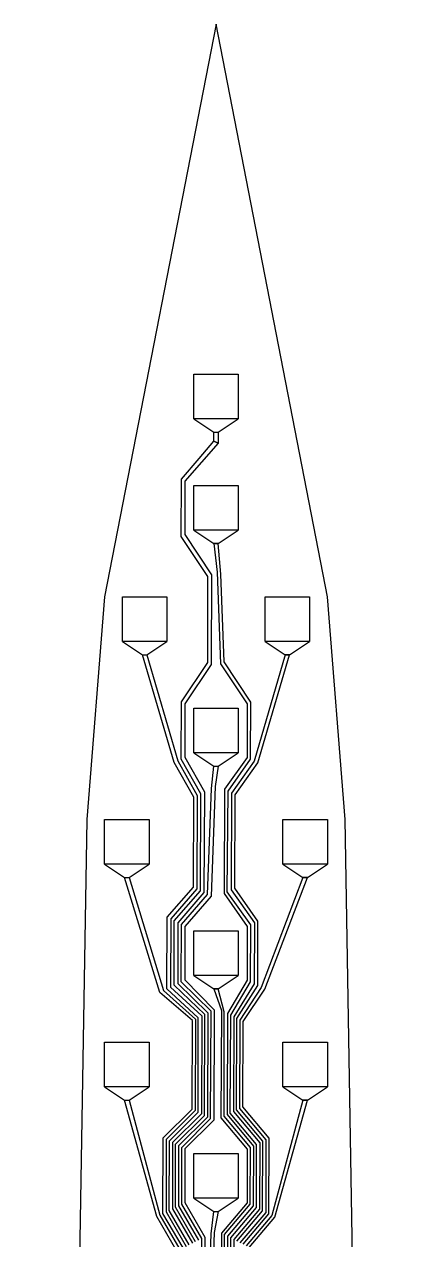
# Model space of a CAD drawing. Header units: inches. Extents: x 115980 to 170179, y 57000 to 74333.
# Drawn here: x 116293.8 to 116379.8, y 63716.3 to 63989.3 of the extents above; entities that cross this region are included whole.
import ezdxf

# ---------------------------------------------------------------- set-up
doc = ezdxf.new("R2010")
doc.units = ezdxf.units.IN
doc.header["$MEASUREMENT"] = 0
for name, color, linetype in [('metal', 221, 'Continuous'), ('nitride window', 40, 'Continuous'), ('profile', 140, 'Continuous')]:
    doc.layers.add(name, color=color, linetype=linetype)

msp = doc.modelspace()

# ---------------------------------------------------------------- linework, layer by layer
at = {"layer": 'metal'}
for points in [[(116331.82, 63910.69), (116341.82, 63910.69), (116341.82, 63900.69), (116331.82, 63900.69)], [(116341.82, 63900.69), (116331.82, 63900.69), (116336.32, 63897.69), (116337.32, 63897.69), (116341.82, 63900.69)], [(116336.32, 63897.69), (116337.32, 63897.69), (116337.32, 63895.19), (116336.32, 63895.69)], [(116331.82, 63885.69), (116341.82, 63885.69), (116341.82, 63875.69), (116331.82, 63875.69)], [(116341.82, 63875.69), (116331.82, 63875.69), (116336.32, 63872.69), (116337.32, 63872.69), (116341.82, 63875.69)], [(116315.82, 63860.69), (116325.82, 63860.69), (116325.82, 63850.69), (116315.82, 63850.69)], [(116347.82, 63860.69), (116357.82, 63860.69), (116357.82, 63850.69), (116347.82, 63850.69)], [(116325.82, 63850.69), (116315.82, 63850.69), (116320.32, 63847.69), (116321.32, 63847.69), (116325.82, 63850.69)], [(116357.82, 63850.69), (116347.82, 63850.69), (116352.32, 63847.69), (116353.32, 63847.69), (116357.82, 63850.69)], [(116331.82, 63835.69), (116341.82, 63835.69), (116341.82, 63825.69), (116331.82, 63825.69)], [(116341.82, 63825.69), (116331.82, 63825.69), (116336.32, 63822.69), (116337.32, 63822.69), (116341.82, 63825.69)], [(116311.82, 63810.69), (116321.82, 63810.69), (116321.82, 63800.69), (116311.82, 63800.69)], [(116351.82, 63810.69), (116361.82, 63810.69), (116361.82, 63800.69), (116351.82, 63800.69)], [(116321.82, 63800.69), (116311.82, 63800.69), (116316.32, 63797.69), (116317.32, 63797.69), (116321.82, 63800.69)], [(116361.82, 63800.69), (116351.82, 63800.69), (116356.32, 63797.69), (116357.32, 63797.69), (116361.82, 63800.69)], [(116331.82, 63785.69), (116341.82, 63785.69), (116341.82, 63775.69), (116331.82, 63775.69)], [(116341.82, 63775.69), (116331.82, 63775.69), (116336.32, 63772.69), (116337.32, 63772.69), (116341.82, 63775.69)], [(116311.82, 63760.69), (116321.82, 63760.69), (116321.82, 63750.69), (116311.82, 63750.69)], [(116351.82, 63760.69), (116361.82, 63760.69), (116361.82, 63750.69), (116351.82, 63750.69)], [(116321.82, 63750.69), (116311.82, 63750.69), (116316.32, 63747.69), (116317.32, 63747.69), (116321.82, 63750.69)], [(116361.82, 63750.69), (116351.82, 63750.69), (116356.32, 63747.69), (116357.32, 63747.69), (116361.82, 63750.69)], [(116331.82, 63735.69), (116341.82, 63735.69), (116341.82, 63725.69), (116331.82, 63725.69)], [(116341.82, 63725.69), (116331.82, 63725.69), (116336.32, 63722.69), (116337.32, 63722.69), (116341.82, 63725.69)]]:
    msp.add_lwpolyline(points, close=True, dxfattribs=at)
for points in [[(116332.22, 63715.89), (116327.72, 63723.64), (116327.75, 63737.8), (116334.22, 63744.25), (116334.32, 63766.94), (116327.42, 63773.49), (116327.45, 63787.95), (116333.33, 63794.71), (116333.42, 63816.49), (116329.02, 63824.29), (116329.04, 63837.13), (116334.95, 63845.95), (116335.02, 63865.29), (116329.02, 63874.29), (116329.04, 63887.13), (116333.07, 63891.77), (116336.32, 63895.69), (116337.32, 63895.19), (116329.83, 63886.72), (116329.82, 63874.69), (116335.82, 63865.69), (116335.74, 63845.54), (116329.83, 63836.72), (116329.82, 63824.69), (116334.22, 63816.89), (116334.12, 63794.3), (116328.24, 63787.54), (116328.22, 63773.89), (116335.02, 63767.29), (116334.91, 63743.89), (116328.44, 63737.44), (116328.42, 63723.99), (116332.92, 63716.24)], [(116340.02, 63694.79), (116340.11, 63716.76), (116345.88, 63723.57), (116345.92, 63737.74), (116340.02, 63744.79), (116340.11, 63766.76), (116344.59, 63774.24), (116344.62, 63787.09), (116339.3, 63794.49), (116339.51, 63817.07), (116344.59, 63824.24), (116344.62, 63837.09), (116338.62, 63846.09), (116337.89, 63865.84), (116337.32, 63872.69), (116337.32, 63872.69), (116336.32, 63872.69), (116337.1, 63866.25), (116337.82, 63845.69), (116343.82, 63836.69), (116343.8, 63824.66), (116338.72, 63817.49), (116338.62, 63794.09), (116343.82, 63786.69), (116343.8, 63774.66), (116339.41, 63767.13), (116339.32, 63744.44), (116345.22, 63737.39), (116345.19, 63723.93), (116339.41, 63717.13), (116339.32, 63694.44)], [(116330.82, 63715.19), (116326.32, 63722.94), (116326.36, 63738.52), (116332.83, 63744.97), (116332.83, 63766.19), (116325.82, 63772.69), (116325.86, 63788.78), (116331.74, 63795.54), (116331.82, 63815.69), (116327.42, 63823.49), (116320.32, 63847.69), (116320.32, 63847.69), (116321.32, 63847.69), (116328.22, 63823.89), (116332.62, 63816.09), (116332.53, 63795.12), (116326.66, 63788.37), (116326.62, 63773.09), (116333.62, 63766.59), (116333.53, 63744.61), (116327.05, 63738.16), (116327.02, 63723.29), (116331.52, 63715.54)], [(116341.5, 63716.04), (116347.27, 63722.85), (116347.32, 63738.44), (116341.42, 63745.49), (116341.5, 63766.04), (116346.18, 63773.42), (116346.22, 63787.89), (116341.02, 63795.29), (116341.1, 63816.25), (116346.18, 63823.42), (116353.32, 63847.69), (116353.32, 63847.69), (116352.32, 63847.69), (116345.39, 63823.83), (116340.31, 63816.66), (116340.22, 63794.89), (116345.42, 63787.49), (116345.39, 63773.83), (116340.8, 63766.4), (116340.72, 63745.14), (116346.62, 63738.09), (116346.58, 63723.21), (116340.8, 63716.4), (116340.72, 63695.14)], [(116333.53, 63694.61), (116333.62, 63716.59), (116329.12, 63724.34), (116329.14, 63737.08), (116335.61, 63743.53), (116335.72, 63767.64), (116329.02, 63774.29), (116329.04, 63787.13), (116334.91, 63793.89), (116335.82, 63817.69), (116336.32, 63822.69), (116336.32, 63822.69), (116337.32, 63822.69), (116336.62, 63818.09), (116335.71, 63793.47), (116329.83, 63786.72), (116329.83, 63774.69), (116336.42, 63767.99), (116336.3, 63743.17), (116329.83, 63736.72), (116329.82, 63724.69), (116334.32, 63716.94), (116334.22, 63694.25)], [(116329.42, 63714.49), (116324.92, 63722.24), (116324.97, 63739.24), (116331.44, 63745.69), (116331.52, 63765.54), (116324.22, 63771.89), (116316.32, 63797.69), (116316.32, 63797.69), (116317.32, 63797.69), (116325.02, 63772.29), (116332.22, 63765.89), (116332.14, 63745.33), (116325.66, 63738.88), (116325.62, 63722.59), (116330.12, 63714.84)], [(116342.89, 63715.32), (116348.66, 63722.13), (116348.72, 63739.14), (116342.82, 63746.19), (116342.89, 63765.32), (116347.77, 63772.6), (116357.32, 63797.69), (116357.32, 63797.69), (116356.32, 63797.69), (116346.98, 63773.01), (116342.19, 63765.68), (116342.12, 63745.84), (116348.02, 63738.79), (116347.97, 63722.49), (116342.19, 63715.68)], [(116338.62, 63694.09), (116338.72, 63717.49), (116344.5, 63724.3), (116344.52, 63737.04), (116338.62, 63744.09), (116338.62, 63767.54), (116337.32, 63772.69), (116337.32, 63772.69), (116336.32, 63772.69), (116338.02, 63767.85), (116337.92, 63743.74), (116343.82, 63736.69), (116343.8, 63724.66), (116338.02, 63717.85), (116337.92, 63693.74)], [(116328.02, 63713.79), (116323.52, 63721.54), (116316.32, 63747.69), (116316.32, 63747.69), (116317.32, 63747.69), (116324.22, 63721.89), (116328.72, 63714.14)], [(116344.27, 63714.6), (116350.05, 63721.41), (116357.32, 63747.69), (116357.32, 63747.69), (116356.32, 63747.69), (116349.36, 63721.77), (116343.58, 63714.96)], [(116334.91, 63693.89), (116335.72, 63717.64), (116336.32, 63722.69), (116336.32, 63722.69), (116337.32, 63722.69), (116336.42, 63717.99), (116335.61, 63693.53)]]:
    msp.add_lwpolyline(points, dxfattribs=at)
at = {"layer": 'nitride window'}
for points in [[(116331.82, 63910.69), (116341.82, 63910.69), (116341.82, 63900.69), (116331.82, 63900.69)], [(116331.82, 63885.69), (116341.82, 63885.69), (116341.82, 63875.69), (116331.82, 63875.69)], [(116315.82, 63860.69), (116325.82, 63860.69), (116325.82, 63850.69), (116315.82, 63850.69)], [(116347.82, 63860.69), (116357.82, 63860.69), (116357.82, 63850.69), (116347.82, 63850.69)], [(116331.82, 63835.69), (116341.82, 63835.69), (116341.82, 63825.69), (116331.82, 63825.69)], [(116311.82, 63810.69), (116321.82, 63810.69), (116321.82, 63800.69), (116311.82, 63800.69)], [(116351.82, 63810.69), (116361.82, 63810.69), (116361.82, 63800.69), (116351.82, 63800.69)], [(116331.82, 63785.69), (116341.82, 63785.69), (116341.82, 63775.69), (116331.82, 63775.69)], [(116311.82, 63760.69), (116321.82, 63760.69), (116321.82, 63750.69), (116311.82, 63750.69)], [(116351.82, 63760.69), (116361.82, 63760.69), (116361.82, 63750.69), (116351.82, 63750.69)], [(116331.82, 63735.69), (116341.82, 63735.69), (116341.82, 63725.69), (116331.82, 63725.69)]]:
    msp.add_lwpolyline(points, close=True, dxfattribs=at)
at = {"layer": 'profile'}
msp.add_lwpolyline([(116336.82, 63989.29), (116311.82, 63860.69), (116307.82, 63810.69), (116293.82, 62970.69), (116294.32, 62280.62), (116379.31, 62280.62), (116379.82, 62970.69), (116365.82, 63810.69), (116361.82, 63860.69)], close=True, dxfattribs=at)

doc.saveas('drawing.dxf')
